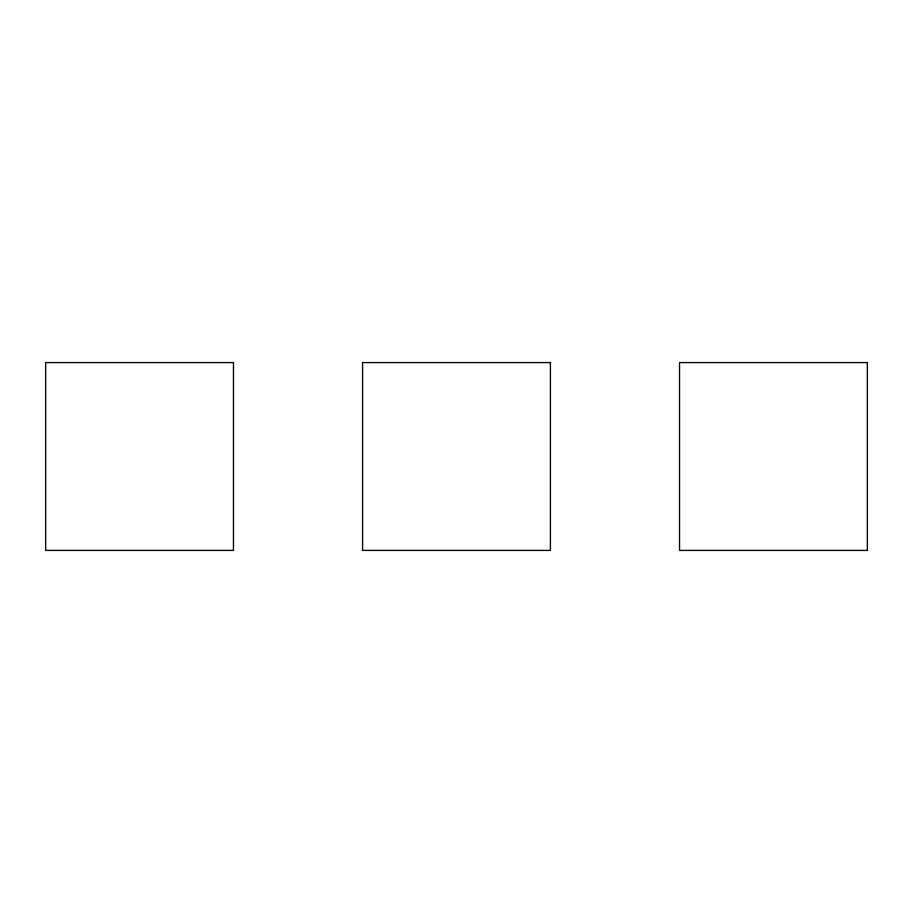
<?xml version="1.0" encoding="UTF-8"?>
<svg xmlns="http://www.w3.org/2000/svg" width="913" height="913" viewBox="0 0 913 913"><rect width="100%" height="100%" fill="white"/><g stroke="black" fill="none" stroke-linecap="round" stroke-linejoin="round"><path stroke-width="1.37" d="M233.466 362.587L45.65 362.587L45.65 550.413L233.466 550.413L233.466 362.587M550.413 362.587L362.587 362.587L362.587 550.413L550.413 550.413L550.413 362.587M867.35 362.587L679.534 362.587L679.534 550.413L867.35 550.413L867.35 362.587"/></g></svg>
